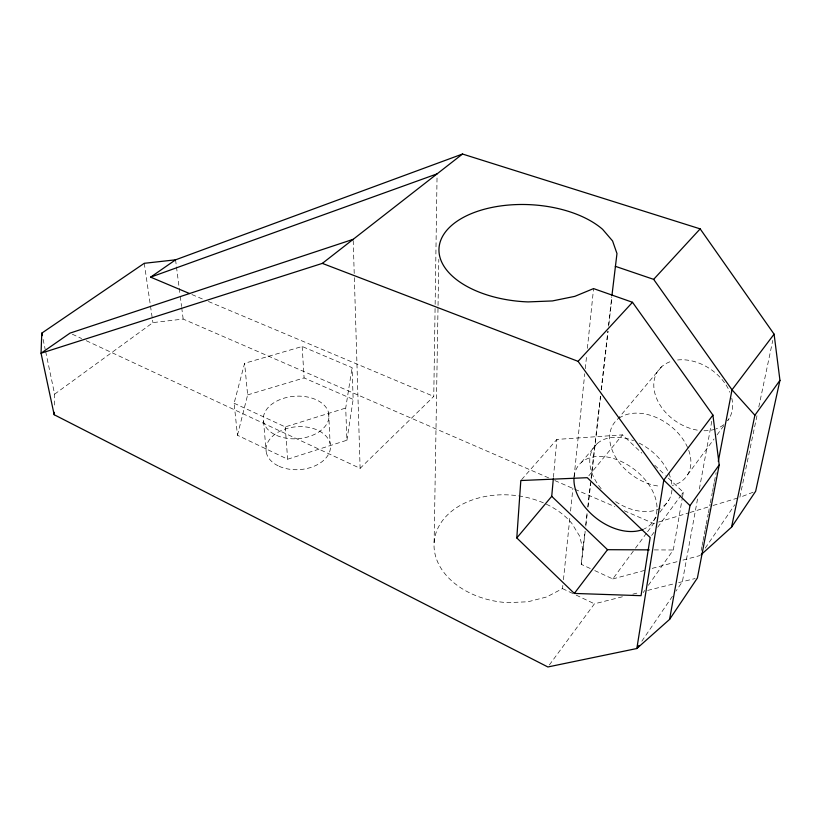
<?xml version="1.0" encoding="UTF-8"?>
<svg xmlns="http://www.w3.org/2000/svg" width="821" height="821" viewBox="0 0 821 821"><rect width="100%" height="100%" fill="white"/><g stroke="black" fill="none" stroke-linecap="round" stroke-linejoin="round"><path stroke-width="0.62" stroke-dasharray="4.11 3.08" d="M86.256 340.694L360.111 468.35L433.765 396.42L435.12 305.607M435.14 304.334L437.049 176.423M434.114 542.558L438.024 306.756M438.045 305.474L438.804 259.333M54.391 405.04L54.627 394.152L45.453 350.577M553.446 477.36L556.884 439.42L622.482 434.873L641.837 453.12M543.348 502.832A74.721 53.755 5.8 0 0 436.29 532.09A74.721 53.755 5.8 0 0 507.86 602.655L528.036 601.762L546.724 596.949L562.518 588.606L562.908 584.788M563.442 579.708L570.02 516.142M570.544 511.062L572.914 488.177M574.095 476.734L584.747 373.76M585.281 368.68L586.728 354.693M587.384 348.34L593.562 288.592M590.248 568.501L581.237 564.325L585.024 531.208M585.742 524.845L587.056 513.382M587.785 507.019L590.545 482.82M591.13 477.719L600.438 396.215M601.167 389.842L607.858 331.253M608.433 326.163L611.778 296.863M581.237 564.325L585.229 531.166M585.814 526.076L587.272 513.341M588 506.978L591.058 480.234M591.202 478.961L600.664 396.184M601.393 389.811L608.094 331.232M608.823 324.87L612.025 296.853M346.924 440.22L353.153 399.386L352.096 367.644L302.159 346.493L244.607 363.303L234.108 403.234L237.454 435.263L287.648 459.216L346.924 440.22L345.713 408.047L352.096 367.644M648.364 585.301L673.292 549.988L682.23 498.501M682.446 497.249L683.318 492.22L665.8 475.718M697.532 499.014L682.384 581.689L675.981 591.079M699.369 488.988L711.992 420.095M701.196 550.47L701.914 546.704M702.16 545.442L702.879 541.686M703.125 540.423L704.09 535.405M704.326 534.153L705.054 530.387M705.29 529.135L706.009 525.368M706.255 524.106L708.184 514.069M708.42 512.817L710.103 504.032M710.35 502.77L712.269 492.733M712.515 491.481L713.233 487.715M713.48 486.453L714.198 482.686M714.444 481.434L716.128 472.65M756.962 415.775L739.834 497.372L755.659 491.245M758.799 406.98L772.766 340.448M237.454 435.263L247.634 394.901L244.607 363.303M641.827 641.211L672.42 596.303M705.27 548.089L734.795 504.771M643.233 592.567L644.701 590.494M651.679 535.456L653.937 532.367M657.703 527.226L681.061 495.309M681.81 494.283L683.318 492.22M549.372 664.928L594.435 603.815L624.165 596.333M594.753 570.585L612.784 578.938L634.736 549.177M635.485 548.151L646.845 532.747M647.595 531.721L653.649 523.511L657.293 522.402M653.896 520.34L656.133 517.312M659.868 512.263L668.817 500.143M687.598 474.743L714.044 438.968M717.061 434.873L723.865 425.678M727.642 420.568L729.151 418.525M588.852 475.749L622.482 434.873M581.247 462.562L597.154 443.586M661.541 366.802L617.176 419.705A44.96 31.177 36.5 0 0 616.787 459.113A44.96 31.177 36.5 0 0 660.351 486.268M521.663 479.577L556.884 439.42M54.627 394.152L152.911 322.602L183.175 319.071L548.972 478.027M234.108 403.234L285.226 426.91L345.713 408.047M658.504 522.043L688.85 512.838M690.071 512.468L711.91 505.839M713.131 505.469L738.613 497.742M247.634 394.901L304.098 377.927L353.153 399.386M612.784 578.938L647.266 569.692M652.192 568.368L678.064 561.431M682.99 560.107L700.231 555.489M632.837 594.158L639.025 592.598M647.697 590.412L673.713 583.864M678.669 582.623L695.1 578.548M654.316 549.906L673.292 549.988M191.909 294.544L203.7 299.521M208.421 301.502L433.765 396.42M554.852 480.583L573.674 488.752M574.844 489.265L614.837 506.649M624.247 510.734L653.649 523.511M72.33 334.209L81.618 338.539M562.518 588.606L575.059 594.578M576.198 595.122L594.435 603.815M654.748 465.281L664.887 474.846M583.043 550.275L579.749 536.277L571.734 523.264A74.721 53.755 5.8 0 0 544.436 503.314M43.092 339.371L45.186 349.325M144.25 263.305L152.911 322.602M175.561 259.826L180.097 295.119M180.261 296.381L181.554 306.459M181.718 307.721L183.175 319.071M263.51 421.194L266.209 451.919M285.226 426.91L287.648 459.216M302.159 346.493L304.098 377.927M328.646 412.932L330.124 443.627M353.215 240.604L354.303 276.431M354.344 277.703L360.111 468.35M723.691 424.703A42.846 31.301 35 0 1 716.189 428.829M715.142 429.188A42.846 31.301 35 0 1 703.546 430.748M697.286 430.132A42.846 31.301 35 0 1 656.01 396.912A42.846 31.301 35 0 1 671.855 361.148M677.582 359.988A42.846 31.301 35 0 1 724.748 383.017M726.092 385.008A42.846 31.301 35 0 1 729.879 392.274M731.778 398.216A42.846 31.301 35 0 1 727.837 420.475M574.095 476.898A46.684 30.952 37.6 0 1 633.319 468.637A46.684 30.952 37.6 0 1 644.311 528.868M671.937 490.024A45.914 31.065 37.1 0 1 661.387 507.583M660.33 508.189A45.914 31.065 37.1 0 1 613.595 500.235M601.126 488.669A45.914 31.065 37.1 0 1 593.624 447.599A45.914 31.065 37.1 0 1 633.586 440.672M639.138 443.114A45.914 31.065 37.1 0 1 671.927 485.385M619.024 418.228A44.96 31.177 36.5 0 1 680.63 436.084A44.96 31.177 36.5 0 1 672.368 485.457M279.13 466.297A32.296 21.479 -4.3 0 0 330.288 449.231A32.296 21.479 -4.3 0 0 285.318 429.003A32.296 21.479 -4.3 0 0 279.13 466.297M276.656 435.448A32.902 21.284 -4.1 0 0 328.81 418.484A32.902 21.284 -4.1 0 0 283.019 398.493A32.902 21.284 -4.1 0 0 276.656 435.448"/><path stroke-width="1.23" d="M611.932 295.591L616.971 253.556L612.579 240.953L602.614 229.336A89.202 48.613 3 0 0 449.621 227.273A89.202 48.613 3 0 0 528.119 301.912L552.4 300.938L574.792 296.36L593.562 288.592L632.509 302.292L712.915 415.087L719.206 464.922L697.409 577.974L669.587 619.393L636.839 648.518L547.874 666.97L54.176 414.728L54.227 412.306M701.185 554.627L731.542 527.144L755.659 491.245L779.95 380.339L774.09 334.168L700.169 228.874L462.51 154.03L175.561 259.826L144.25 263.305L41.779 333.141L41.05 353.235L54.176 414.728M516.789 537.94L520.822 480.531L587.251 477.689L650.17 537.519L641.037 595.687L574.32 593.429L516.789 537.94L551.722 496.325L553.333 478.622M669.587 619.393L689.979 505.623L719.206 464.922M718.293 461.351L732.014 389.811L774.09 334.168M731.542 527.144L754.889 415.241L779.95 380.339M638.974 645.388L636.839 648.518L663.779 480.08L712.915 415.087M574.32 593.429L607.519 549.69L649.257 549.875M353.184 239.322L70.011 333.121L41.05 353.235L322.335 263.387L578.076 361.343L632.509 302.292M615.278 266.302L653.649 279.356L700.169 228.874M322.335 263.387L462.51 154.03M189.548 293.549L150.612 277.149L175.561 259.826M150.612 277.149L437.09 173.867M551.722 496.325L607.519 549.69M689.979 505.623L663.779 480.08L578.076 361.343M754.889 415.241L732.014 389.811L653.649 279.356M41.779 333.141L42.302 335.635M643.161 529.36A46.684 30.952 37.6 0 1 597.544 519.19A46.684 30.952 37.6 0 1 574.002 477.976"/></g></svg>
